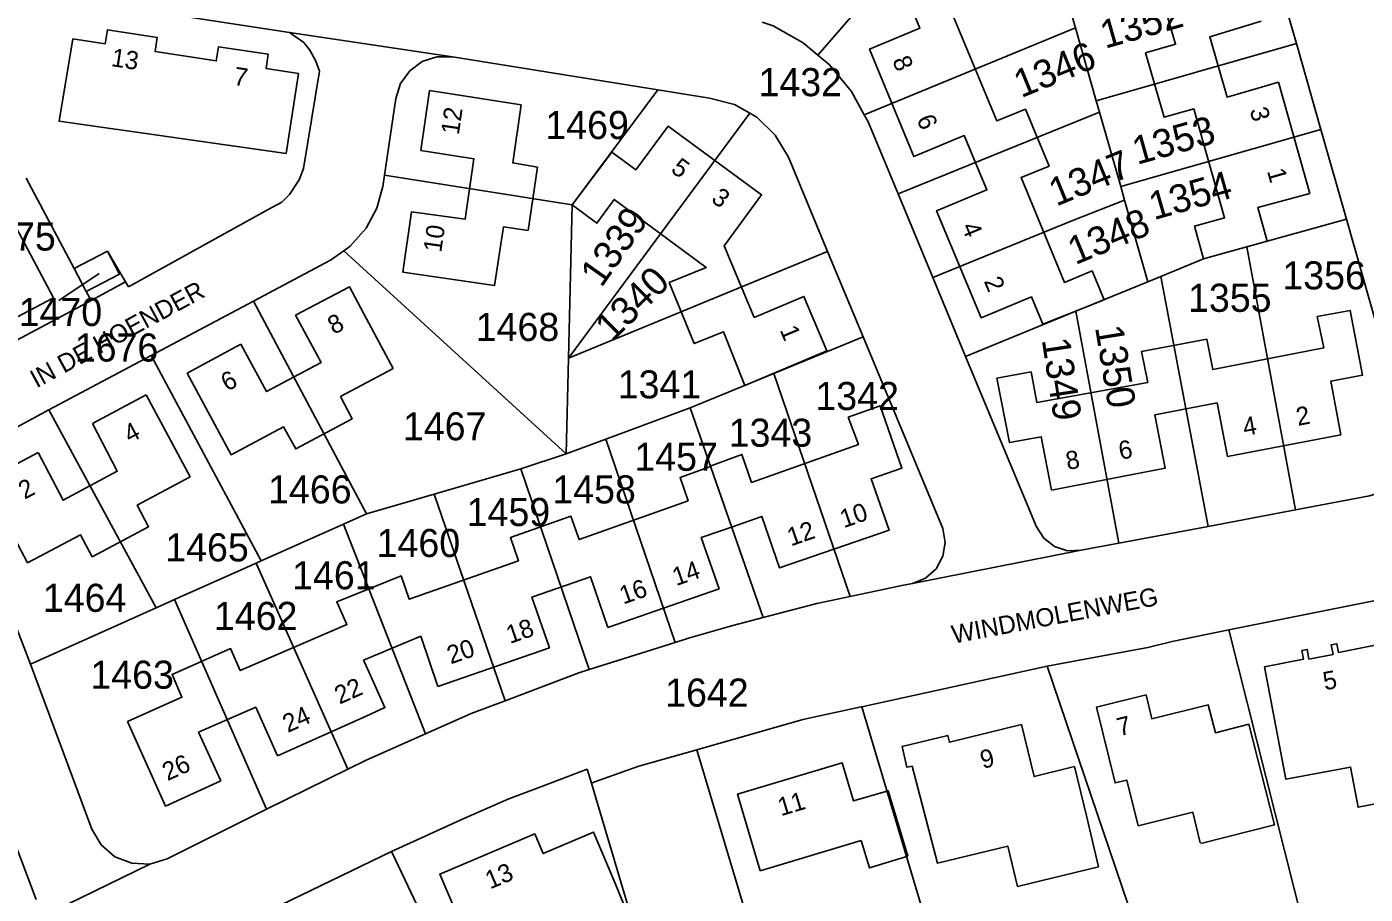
# Model space of a CAD drawing. Extents: x 191922 to 199923, y 328959 to 333350.
# Drawn here: x 192967.4 to 193096.1, y 329603.9 to 329687.3 of the extents above; entities that cross this region are included whole.
import ezdxf

# ---------------------------------------------------------------- set-up
doc = ezdxf.new("R2010")
doc.units = 0
for name, color, linetype in [('bouwvlak', 7, 'Continuous'), ('enkelbestemming', 7, 'Continuous'), ('Level 6', 7, 'Continuous'), ('maatvoering - maximum aantal wooneenheden', 7, 'Continuous'), ('Maatvoering_symbolen', 7, 'Continuous'), ('recreatiewoning', 7, 'Continuous')]:
    doc.layers.add(name, color=color, linetype=linetype)

msp = doc.modelspace()

# ---------------------------------------------------------------- linework, layer by layer
at = {"layer": 'bouwvlak'}
msp.add_line((192970.44, 329660.96), (192974.32, 329663.54), dxfattribs=at)
at = {"layer": 'Level 6'}
for p, q in [((192945.03, 329694.02), (192992.63, 329686.73)), ((193087.13, 329693.85), (193089.47, 329685.66)), ((193043.46, 329684.54), (193049.76, 329691.85)), ((193067.84, 329688.47), (193068.22, 329687.16)), ((193008.31, 329684.39), (192992.63, 329686.73)), ((192992.63, 329686.73), (192994, 329685.76)), ((193047.9, 329678.82), (193068.22, 329687.16)), ((193068.22, 329687.16), (193070.23, 329680.17)), ((192994, 329685.76), (192994.58, 329685.03)), ((193042.03, 329685.74), (193043.46, 329684.54)), ((193070.23, 329680.17), (193089.47, 329685.66)), ((193089.47, 329685.66), (193091.82, 329677.41)), ((192994.58, 329685.03), (192995.15, 329683.97)), ((193008.31, 329684.39), (193028.07, 329681.2)), ((193044.57, 329683.61), (193043.46, 329684.54)), ((192995.53, 329683), (192993.97, 329673.66)), ((192995.15, 329683.97), (192995.53, 329683)), ((193044.57, 329683.61), (193046.67, 329681.05)), ((193001.76, 329673.01), (193002.86, 329680.39)), ((193019.83, 329670.15), (193028.07, 329681.2)), ((193033.03, 329680.42), (193028.07, 329681.2)), ((193046.67, 329681.05), (193047.9, 329678.82)), ((193070.23, 329680.17), (193070.55, 329679.05)), ((193019.48, 329655.41), (193036.91, 329678.97)), ((193036.91, 329678.97), (193037.58, 329678.59)), ((193051.16, 329671.21), (193070.55, 329679.05)), ((193070.55, 329679.05), (193072.58, 329671.91)), ((193037.58, 329678.59), (193039.35, 329676.86)), ((193072.58, 329671.91), (193091.82, 329677.41)), ((193091.82, 329677.41), (193094.28, 329668.78)), ((192971.93, 329664.04), (192967.29, 329672.72)), ((192993.56, 329672.57), (192992.64, 329671.14)), ((192993.97, 329673.66), (192993.56, 329672.57)), ((193001.76, 329673.01), (193019.83, 329670.15)), ((192992.64, 329671.14), (192991.89, 329670.4)), ((193051.16, 329671.21), (193054.5, 329663.18)), ((193072.58, 329671.91), (193072.95, 329670.62)), ((192991.89, 329670.4), (192990.57, 329669.72)), ((193019.83, 329670.15), (193019.48, 329655.41)), ((193068.05, 329668.68), (193072.95, 329670.62)), ((193072.95, 329670.62), (193075.18, 329662.76)), ((192990.57, 329669.72), (192977.16, 329662.27)), ((193054.5, 329663.18), (193068.05, 329668.68)), ((193084.71, 329666.11), (193094.28, 329668.78)), ((193084.71, 329666.11), (193089.4, 329640.85)), ((192971.93, 329664.04), (192975.12, 329665.7)), ((192975.12, 329665.7), (192976.87, 329662.74)), ((192989.16, 329660.9), (192996.56, 329664.84)), ((192996.56, 329664.84), (192997.84, 329665.73)), ((192997.84, 329665.73), (193019.24, 329646.21)), ((193019.48, 329655.41), (193044.39, 329665.66)), ((193044.39, 329665.66), (193047.81, 329657.46)), ((192973.08, 329661.82), (192971.93, 329664.04)), ((192976.87, 329662.74), (192973.56, 329660.95)), ((192977.16, 329662.27), (192976.87, 329662.74)), ((193054.5, 329663.18), (193057.66, 329655.59)), ((193068.27, 329659.93), (193075.18, 329662.76)), ((193075.18, 329662.76), (193076.43, 329663.27)), ((193076.43, 329663.27), (193080.98, 329639.25)), ((192962.62, 329655.14), (192973.56, 329660.95)), ((192973.56, 329660.95), (192973.08, 329661.82)), ((192979.33, 329655.67), (192989.16, 329660.9)), ((192989.16, 329660.9), (193000.02, 329640.45)), ((193057.66, 329655.59), (193068.27, 329659.93)), ((193068.27, 329659.93), (193072.4, 329637.63)), ((193039.2, 329653.93), (193047.81, 329657.46)), ((193047.81, 329657.46), (193055.48, 329639.05)), ((192969.49, 329650.44), (192979.33, 329655.67)), ((192979.33, 329655.67), (192989.92, 329635.92)), ((193019.24, 329646.21), (193019.48, 329655.41)), ((193031.16, 329650.63), (193039.2, 329653.93)), ((193039.2, 329653.93), (193046.54, 329632.5)), ((193023.07, 329647.63), (193031.16, 329650.63)), ((193031.16, 329650.63), (193038.18, 329630.48)), ((192969.49, 329650.44), (192979.8, 329631.42)), ((193023.07, 329647.63), (193019.24, 329646.21)), ((193023.07, 329647.63), (193029.72, 329628.09)), ((193014.88, 329644.78), (193019.24, 329646.21)), ((193006.54, 329642.35), (193014.88, 329644.78)), ((193014.88, 329644.78), (193021.46, 329625.48)), ((193006.54, 329642.35), (193000.02, 329640.45)), ((193006.54, 329642.35), (193013.38, 329622.49)), ((193096.51, 329642.19), (193089.4, 329640.85)), ((193000.02, 329640.45), (192997.83, 329639.47)), ((193089.4, 329640.85), (193080.98, 329639.25)), ((192989.92, 329635.92), (192997.83, 329639.47)), ((192997.83, 329639.47), (193005.7, 329619.3)), ((193080.98, 329639.25), (193072.4, 329637.63)), ((193068.77, 329636.95), (193052.54, 329633.75)), ((193066.22, 329637.3), (193067.47, 329636.9)), ((193067.47, 329636.9), (193068.77, 329636.95)), ((193072.4, 329637.63), (193068.77, 329636.95)), ((192981.56, 329632.21), (192989.41, 329635.7)), ((192989.41, 329635.7), (192989.92, 329635.92)), ((192989.41, 329635.7), (192998.23, 329615.91)), ((193053.79, 329634.27), (193052.54, 329633.75)), ((193051.51, 329633.56), (193046.54, 329632.5)), ((193052.54, 329633.75), (193051.51, 329633.56)), ((193082.99, 329629.29), (193099.49, 329632.6)), ((192979.8, 329631.42), (192967.72, 329626.01)), ((192981.56, 329632.21), (192979.8, 329631.42)), ((192981.56, 329632.21), (192990.43, 329612.05)), ((193043.34, 329631.82), (193038.18, 329630.48)), ((193046.54, 329632.5), (193043.34, 329631.82)), ((193038.18, 329630.48), (193035.27, 329629.72)), ((193035.27, 329629.72), (193030.99, 329628.49)), ((193077.53, 329628.19), (193082.99, 329629.29)), ((193082.99, 329629.29), (193098.32, 329568.46)), ((193029.72, 329628.09), (193021.46, 329625.48)), ((193030.99, 329628.49), (193029.72, 329628.09)), ((193072.76, 329627.16), (193075.19, 329627.61)), ((193075.19, 329627.61), (193077.53, 329628.19)), ((193065.51, 329625.8), (193072.76, 329627.16)), ((192973.62, 329610.14), (192967.72, 329626.01)), ((193020.45, 329625.16), (193013.38, 329622.49)), ((193021.46, 329625.48), (193020.45, 329625.16)), ((193047.67, 329621.9), (193065.51, 329625.8)), ((193065.51, 329625.8), (193076.6, 329593.08)), ((193013.38, 329622.49), (193010.11, 329621.25)), ((193010.11, 329621.25), (193005.7, 329619.3)), ((193047.61, 329621.89), (193047.67, 329621.9)), ((193047.67, 329621.9), (193057.67, 329588.48)), ((193005.7, 329619.3), (193000, 329616.77)), ((192963.05, 329617.16), (192968.26, 329603.37)), ((193033.29, 329612.83), (193031.81, 329617.77)), ((192998.23, 329615.91), (192990.43, 329612.05)), ((193000, 329616.77), (192998.23, 329615.91)), ((193021.27, 329615.9), (193016.54, 329614.12)), ((193021.67, 329614.57), (193021.27, 329615.9)), ((193021.67, 329614.57), (193021.89, 329614.65)), ((193021.67, 329614.57), (193022.35, 329612.28)), ((193013.73, 329613.07), (193016.54, 329614.12)), ((192990.43, 329612.05), (192982.6, 329608.16)), ((193013.73, 329613.07), (193009.33, 329611.12)), ((193022.35, 329612.28), (193029.67, 329587.79)), ((193009.33, 329611.12), (193002.45, 329607.98)), ((192974.51, 329608.63), (192973.62, 329610.14)), ((192975.84, 329607.49), (192974.51, 329608.63)), ((192982.6, 329608.16), (192980.88, 329607.3)), ((192966.66, 329600.68), (192979.21, 329606.79)), ((192977.46, 329606.86), (192975.84, 329607.49)), ((192979.21, 329606.79), (192977.46, 329606.86)), ((192980.88, 329607.3), (192979.21, 329606.79)), ((193002.45, 329607.98), (192986.01, 329600.07)), ((193002.45, 329607.98), (193002.82, 329607.2)), ((193002.82, 329607.2), (193015.44, 329580.82))]:
    msp.add_line(p, q, dxfattribs=at)
for points in [[(193038.09, 329687.72), (193039.14, 329687.36), (193042.03, 329685.74)], [(193005.39, 329683.92), (193006.81, 329684.39), (193008.31, 329684.39)], [(193002.86, 329680.39), (193003.32, 329681.81), (193004.19, 329683.03), (193005.39, 329683.92)], [(193033.03, 329680.42), (193035.43, 329679.8), (193036.91, 329678.97)], [(193047.9, 329678.82), (193048.27, 329678.15), (193051.16, 329671.21)], [(193039.35, 329676.86), (193040.61, 329674.73), (193044.39, 329665.66)], [(193001.02, 329669.84), (193001.6, 329671.93), (193001.76, 329673.01)], [(192997.84, 329665.73), (192998.47, 329666.17), (193000, 329667.92), (193001.02, 329669.84)], [(193094.28, 329668.78), (193100.2, 329648.01), (193100.44, 329646.45), (193100.12, 329644.91), (193099.28, 329643.58), (193098.02, 329642.64), (193096.51, 329642.19)], [(193076.43, 329663.27), (193080.55, 329664.95), (193084.71, 329666.11)], [(193057.66, 329655.59), (193064.48, 329639.2), (193065.19, 329638.1), (193066.22, 329637.3)], [(192967.72, 329626.01), (192962.27, 329640.07), (192961.73, 329641.47), (192961.43, 329643.21), (192961.76, 329644.94), (192962.67, 329646.45), (192964.06, 329647.55), (192969.49, 329650.44)], [(193055.48, 329639.05), (193055.7, 329637.71), (193055.47, 329636.37)], [(193055.47, 329636.37), (193054.81, 329635.18), (193053.79, 329634.27)], [(193031.81, 329617.77), (193042, 329620.67), (193047.61, 329621.89)], [(193021.89, 329614.65), (193026.23, 329616.18), (193031.81, 329617.77)], [(193033.29, 329612.83), (193041.89, 329584.03), (193057.67, 329588.48)]]:
    msp.add_lwpolyline(points, dxfattribs=at)
at = {"layer": 'recreatiewoning'}
for p, q in [((193090.78, 329671.25), (193087.74, 329681.94)), ((193004.37, 329669.48), (193003.52, 329663.7)), ((193065.09, 329658.67), (193070.97, 329661.03)), ((193000.73, 329657.87), (193000, 329659.25)), ((193002.6, 329654.42), (193000.73, 329657.87)), ((192987.96, 329656.75), (192982.8, 329653.99)), ((192978.84, 329651.9), (192973.68, 329649.14)), ((192983.07, 329644.02), (192978.84, 329651.9)), ((193034.1, 329638.82), (193035.14, 329639.17)), ((193032.22, 329638.18), (193034.1, 329638.82)), ((193032.22, 329638.18), (193033.95, 329633.24)), ((193023.24, 329629.52), (193033.95, 329633.24)), ((193006.91, 329623.86), (193017.63, 329627.56)), ((193000, 329625.83), (192999.75, 329626.38)), ((192991.47, 329617.18), (193000, 329621.01)), ((192983.89, 329619.46), (192986.03, 329614.77)), ((193037.14, 329608.73), (193037.9, 329606.12)), ((193047.61, 329609.04), (193037.9, 329606.12)), ((193051.64, 329609.05), (193052.11, 329607.53)), ((193025.39, 329601.43), (193023.83, 329605.25))]:
    msp.add_line(p, q, dxfattribs=at)
for points in [[(193066, 329714.81), (193067.65, 329709.38), (193070.18, 329710.1), (193071.79, 329704.71), (193069.28, 329703.99), (193071.97, 329695.12), (193074.82, 329695.94), (193077.86, 329685.6), (193074.96, 329684.76), (193076.74, 329678.57), (193079.6, 329679.38), (193082.56, 329668.92), (193079.66, 329668.12), (193080.55, 329664.95), (193086.66, 329666.65), (193085.76, 329669.9), (193090.78, 329671.25)], [(193070.97, 329661.03), (193069.82, 329663.8), (193067.17, 329662.7), (193063, 329672.79), (193065.68, 329673.88), (193063.41, 329679.35), (193060.66, 329678.23), (193056.5, 329688.23), (193059.02, 329689.28), (193057.84, 329692.03), (193052.15, 329689.76)], [(193065.09, 329658.67), (193063.99, 329661.31), (193059.15, 329659.29), (193054.86, 329669.59), (193059.7, 329671.61), (193057.53, 329676.81), (193052.69, 329674.8), (193048.4, 329685.11), (193053.24, 329687.13), (193052.15, 329689.76)], [(192971.8, 329686.1), (192974.9, 329685.63), (192975.12, 329686.98), (192979.91, 329686.25), (192979.71, 329684.89), (192985.59, 329683.99), (192985.79, 329685.35), (192990.58, 329684.63), (192990.37, 329683.25), (192993.49, 329682.79), (192992.31, 329675.1)], [(193087.74, 329681.94), (193082.81, 329680.51), (193081.14, 329686.31), (193086.08, 329687.8)], [(192992.31, 329675.1), (192970.47, 329678.21), (192971.8, 329686.1)], [(193014.9, 329679.78), (193006.11, 329681.16), (193005.25, 329675.37)], [(193014.9, 329679.78), (193014.11, 329674.18), (193016.47, 329673.78)], [(193023.62, 329675.21), (193025.93, 329673.51), (193029.05, 329677.73), (193038.04, 329671.12), (193034.43, 329666.21), (193037.33, 329659.34), (193042.1, 329661.36), (193044.3, 329656.11)], [(193004.37, 329669.48), (193009.51, 329668.77), (193010.36, 329674.59), (193005.25, 329675.37)], [(193023.62, 329675.21), (193019.83, 329670.15), (193022.19, 329668.41), (193023.87, 329670.68), (193032.72, 329664.14), (193029.15, 329662.68), (193031.55, 329656.82), (193034.38, 329657.96), (193036.42, 329652.78), (193044.3, 329656.11)], [(193016.47, 329673.78), (193015.57, 329667.69), (193013.21, 329668.04), (193012.35, 329662.39), (193003.52, 329663.7)], [(192959.67, 329666.47), (192964.08, 329658.13), (192969.92, 329661.21), (192965.5, 329669.55), (192959.67, 329666.47)], [(192975.12, 329665.7), (192976.27, 329663.48), (192973.08, 329661.82), (192971.93, 329664.04), (192975.12, 329665.7)], [(193000, 329659.25), (192998.39, 329662.29), (192993.22, 329659.55)], [(192993.22, 329659.55), (192995.67, 329654.99), (192990.42, 329652.2), (192987.96, 329656.75)], [(193091.48, 329659.41), (193094.65, 329660), (193095.83, 329653.77), (193092.77, 329653.19), (193093.75, 329648.06), (193082.83, 329645.98), (193081.85, 329651.11), (193075.86, 329649.97), (193076.85, 329644.83), (193065.92, 329642.74), (193064.93, 329647.86), (193061.89, 329647.3), (193060.67, 329653.51)], [(193091.48, 329659.41), (193092.11, 329656.41), (193081.42, 329654.33), (193080.87, 329657.24), (193074.56, 329656.05), (193075.17, 329653.08), (193064.52, 329651.15), (193063.95, 329654.09), (193060.67, 329653.51)], [(192982.8, 329653.99), (192987.01, 329646.14), (192992.05, 329648.82), (192993.23, 329646.7), (192998.66, 329649.59), (192997.53, 329651.72), (193002.6, 329654.42)], [(193046.37, 329649.76), (193049.44, 329650.82), (193051.51, 329644.83), (193048.56, 329643.83), (193050.29, 329638.88), (193039.76, 329635.25), (193038.07, 329640.19), (193035.14, 329639.17)], [(193046.37, 329649.76), (193047.35, 329647.11), (193037.08, 329643.48), (193036.15, 329646.16), (193033.09, 329645.05), (193033.11, 329644.99)], [(192973.68, 329649.14), (192976.07, 329644.54), (192970.85, 329641.76), (192968.45, 329646.35)], [(192968.45, 329646.35), (192963.27, 329643.59), (192967.44, 329635.73)], [(193033.11, 329644.99), (193030.19, 329643.96), (193030.96, 329641.71), (193020.48, 329637.97), (193019.7, 329640.24), (193013.87, 329638.17), (193014.65, 329635.94), (193004.14, 329632.24), (193003.37, 329634.48), (192997.17, 329631.99), (192998.16, 329629.81), (192987.9, 329625.38), (192986.96, 329627.5), (192981.33, 329625.01), (192982.29, 329622.82), (192977.05, 329620.48)], [(192967.44, 329635.73), (192972.54, 329638.43), (192973.66, 329636.33), (192979.08, 329639.21), (192977.98, 329641.27), (192983.07, 329644.02)], [(193017.63, 329627.56), (193015.94, 329632.43), (193021.57, 329634.41), (193023.24, 329629.52)], [(192999.75, 329626.38), (193005.26, 329628.68), (193006.91, 329623.86)], [(193104.14, 329613.94), (193104.08, 329614.25), (193103.23, 329614.09), (193101.02, 329625.53), (193097.78, 329624.9), (193097.21, 329627.85), (193093.51, 329627.13), (193093.35, 329627.97), (193092.83, 329627.87), (193093.01, 329626.94), (193090.68, 329626.49), (193090.51, 329627.42), (193090, 329627.32), (193090.16, 329626.49), (193086.42, 329625.76), (193088.47, 329614.94), (193094.68, 329616.11), (193095.41, 329612.24), (193104.14, 329613.94)], [(193000, 329621.01), (193001.8, 329621.82), (193000, 329625.83)], [(193080.29, 329608.75), (193087.36, 329610.55), (193084.9, 329620.23), (193081.68, 329619.41), (193081, 329622.08), (193075.58, 329620.75), (193075.02, 329623.04), (193070.25, 329621.87), (193072.03, 329614.58), (193073.16, 329614.86), (193074.24, 329610.46), (193079.52, 329611.76), (193080.23, 329608.84)], [(192983.89, 329619.46), (192989.38, 329621.87), (192991.47, 329617.18)], [(192977.05, 329620.48), (192980.7, 329612.36), (192986.03, 329614.77)], [(193069.33, 329611.3), (193068.13, 329616.15), (193064.25, 329615.19), (193063.02, 329620.19), (193056.1, 329618.49), (193055.94, 329619.15), (193051.54, 329618.09), (193052.01, 329616.09), (193052.51, 329616.2)], [(193051.64, 329609.05), (193050.21, 329613.84), (193046.86, 329612.85), (193045.77, 329616.52), (193035.72, 329613.52), (193037.14, 329608.73)], [(193052.51, 329616.2), (193054.94, 329606.88), (193061.71, 329608.52), (193062.65, 329604.63), (193070.45, 329606.53), (193069.33, 329611.3)], [(193023.83, 329605.25), (193021.88, 329609.86), (193017.03, 329607.8), (193016.23, 329609.69), (193007.1, 329605.82), (193009.05, 329601.22)], [(193052.11, 329607.53), (193048.4, 329606.42), (193047.61, 329609.04)]]:
    msp.add_lwpolyline(points, dxfattribs=at)

# ---------------------------------------------------------------- texts
at = {"layer": 'enkelbestemming'}
for s, rotation, p in [('1352', 15.8901, (193071.07, 329685.15)), ('1346', 22.283, (193063, 329680.4)), ('1353', 15.7639, (193074.15, 329673.99)), ('1347', 22.2611, (193066.37, 329669.98)), ('1354', 15.9848, (193075.76, 329668.67)), ('1339', 54.9131, (193022.63, 329662.12)), ('1348', 22.4868, (193068.2, 329664.35)), ('1340', 44.5514, (193023.65, 329656.91)), ('1350', 279.3776, (193070.1, 329658.38)), ('1349', 278.5676, (193064.98, 329657.2))]:
    msp.add_text(s, height=2.7, rotation=rotation, dxfattribs=at).set_placement(p)
for s, p in [('1432', (193037.74, 329680.6)), ('1469', (193017.24, 329676.48)), ('1675', (192962.12, 329665.76)), ('1356', (193088.12, 329662.03)), ('1355', (193079.05, 329659.87)), ('1470', (192966.58, 329658.51)), ('1468', (193010.54, 329657.07)), ('1676', (192971.98, 329655.09)), ('1341', (193024.2, 329651.55)), ('1342', (193043.21, 329650.43)), ('1467', (193003.54, 329647.52)), ('1343', (193034.87, 329646.9)), ('1457', (193025.8, 329644.59)), ('1466', (192990.57, 329641.45)), ('1458', (193017.91, 329641.45)), ('1459', (193009.67, 329639.28)), ('1460', (193001.01, 329636.3)), ('1465', (192980.68, 329635.88)), ('1461', (192992.88, 329633.2)), ('1464', (192968.91, 329631.03)), ('1462', (192985.36, 329629.29)), ('1463', (192973.48, 329623.64)), ('1642', (193028.76, 329621.92))]:
    msp.add_text(s, height=2.7, dxfattribs=at).set_placement(p)
at = {"layer": 'maatvoering - maximum aantal wooneenheden'}
for s, rotation, p in [('13', 351.3105, (192975.41, 329683.5)), ('8', 292.589, (193050.58, 329684.04)), ('7', 351.4806, (192987.19, 329681.7)), ('12', 81.6024, (193008.91, 329676.83)), ('3', 285.8587, (193084.96, 329679.28)), ('6', 292.589, (193052.92, 329678.41)), ('5', 323.6691, (193029.21, 329673.39)), ('1', 285.8587, (193086.63, 329673.41)), ('3', 323.6691, (193033.09, 329670.53)), ('10', 81.6591, (193007.22, 329665.52)), ('4', 292.5361, (193057.23, 329668.07)), ('2', 292.589, (193059.39, 329662.83)), ('8', 27.8734, (192996.89, 329657.65)), ('1', 292.664, (193039.76, 329658.14)), ('6', 28.1298, (192986.63, 329652.18)), ('2', 10.7816, (193089.62, 329648.9)), ('4', 10.7816, (193084.49, 329647.92)), ('4', 28.1028, (192977.28, 329647.21)), ('6', 10.8379, (193072.55, 329645.64)), ('8', 10.8379, (193067.47, 329644.66)), ('2', 28.0523, (192967.15, 329641.8)), ('10', 19.0331, (193045.94, 329639.07)), ('12', 19.0331, (193040.86, 329637.32)), ('14', 19.1602, (193029.82, 329633.5)), ('16', 19.1602, (193024.73, 329631.73)), ('18', 19.0331, (193013.83, 329627.94)), ('20', 19.0331, (193008.14, 329625.98)), ('5', 10.905, (193092.21, 329623.48)), ('22', 23.9741, (192997.45, 329622.11)), ('24', 24.1546, (192992.46, 329619.38)), ('7', 13.7721, (193072.45, 329619.06)), ('26', 24.2826, (192980.89, 329614.75)), ('9', 13.8278, (193059.3, 329615.93)), ('11', 16.5675, (193039.9, 329611.38)), ('13', 22.9199, (193011.92, 329604.34))]:
    msp.add_text(s, height=1.75, rotation=rotation, dxfattribs=at).set_placement(p)
at = {"layer": 'Maatvoering_symbolen'}
for s, rotation, p in [('IN DE HOENDER', 28.5144, (192968.3, 329652.5)), ('WINDMOLENWEG', 10.669, (193056.5, 329627.97))]:
    msp.add_text(s, height=1.75, rotation=rotation, dxfattribs=at).set_placement(p)

doc.saveas('drawing.dxf')
